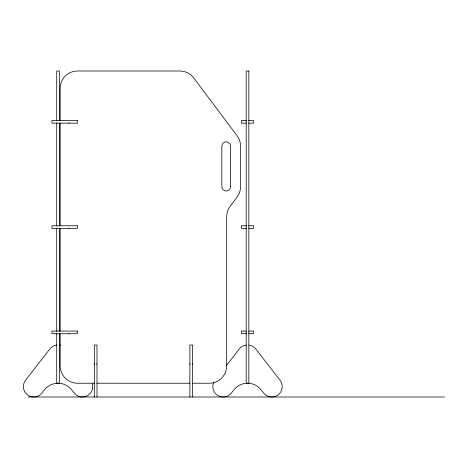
<?xml version="1.0" encoding="UTF-8"?>
<svg xmlns="http://www.w3.org/2000/svg" width="468" height="468" viewBox="0 0 468 468"><rect width="100%" height="100%" fill="white"/><g stroke="black" fill="none" stroke-linecap="round" stroke-linejoin="round"><path stroke-width="0.7" d="M69.1 333.479L68.837 333.743M94.302 364.127L94.782 363.987M189.879 364.139L190.236 363.899M226.301 365.695L239.312 348.97A10.407 10.407 0 0 1 246.191 345.045M192.108 363.952L192.553 364.139M96.619 363.888L96.975 364.127M68.837 123.166L69.094 122.856M68.837 228.454L69.094 228.144M246.402 120.504L241.453 120.504L241.453 123.137L246.402 123.137M248.742 120.504L253.597 120.504L253.597 123.137L248.742 123.137M246.402 225.792L241.453 225.792L241.453 228.425L246.402 228.425M248.742 225.792L253.597 225.792L253.597 228.425L248.742 228.425M246.402 331.081L241.453 331.081L241.453 333.713L246.402 333.713M248.742 331.081L253.597 331.081L253.597 333.713L248.742 333.713M94.302 383.222L76.957 383.222A17.345 17.345 0 0 1 60.173 366.438L60.173 333.743M96.975 383.216L189.879 383.233M192.553 383.222L209.898 383.222A17.345 17.345 0 0 0 226.688 365.888L226.688 216.707A17.345 17.345 0 0 1 230.157 206.3L237.095 197.051A17.345 17.345 0 0 0 240.564 186.644L240.564 146.168A17.345 17.345 0 0 0 237.095 135.761L193.734 77.94A17.345 17.345 0 0 0 179.852 71.001L77.512 71.001A17.345 17.345 0 0 0 60.173 87.791L60.173 120.492M28.296 396.999L444.6 396.999M192.553 396.963L192.553 345.045L189.879 345.045L189.879 396.963M96.975 396.963L96.975 345.045L94.302 345.045L94.302 396.963M60.173 123.166L60.173 225.781M60.173 228.454L60.173 331.069M59.395 120.58L59.395 71.001L56.722 71.001L56.722 120.58M59.395 122.751L59.395 226.032M59.395 228.144L59.395 331.461M59.395 333.432L59.395 383.222L56.722 383.222L56.722 333.432M56.722 122.751L56.722 226.032M56.722 228.144L56.722 331.461M56.722 345.045A10.407 10.407 0 0 0 49.842 348.976L25.559 380.203A10.407 10.407 0 0 0 27.384 394.805A10.407 10.407 0 0 0 41.985 392.98L44.366 389.926A17.345 17.345 0 0 1 71.75 389.926L74.125 392.98A10.407 10.407 0 0 0 92.331 383.672M59.395 345.045A10.407 10.407 0 0 1 60.378 345.22M248.859 345.045A10.407 10.407 0 0 1 255.739 348.976L280.022 380.203A10.407 10.407 0 0 1 278.197 394.799A10.407 10.407 0 0 1 263.595 392.974L261.214 389.914A17.345 17.345 0 0 0 233.83 389.914L231.455 392.98A10.407 10.407 0 0 1 213.706 382.397M248.841 71.013L246.203 71.013L246.203 383.233L248.841 383.239L248.841 71.013M77.331 120.492L51.989 120.492L51.989 123.166L77.331 123.166L77.331 120.492M77.331 225.781L51.989 225.781L51.989 228.454L77.331 228.454L77.331 225.781M77.331 331.069L51.989 331.069L51.989 333.743L77.331 333.743L77.331 331.069M230.531 186.644L230.531 146.168A4.335 4.335 0 0 0 226.196 141.833A4.335 4.335 0 0 0 221.861 146.168L221.861 186.644A4.335 4.335 0 0 0 226.196 190.979A4.335 4.335 0 0 0 230.531 186.644"/></g></svg>
